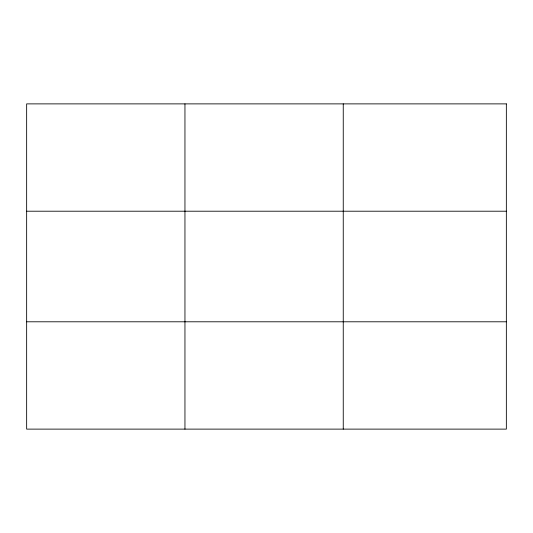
<?xml version="1.0" encoding="UTF-8"?>
<svg xmlns="http://www.w3.org/2000/svg" width="533" height="533" viewBox="0 0 533 533"><rect width="100%" height="100%" fill="white"/><g stroke="black" fill="none" stroke-linecap="round" stroke-linejoin="round"><path stroke-width="0.8" d="M184.951 103.882L184.951 429.118M343.252 103.882L343.252 429.118M26.65 211.208L506.35 211.208M26.65 321.792L506.35 321.792M506.35 103.882L506.35 429.118L26.65 429.118L26.65 103.882L506.35 103.882"/></g></svg>
